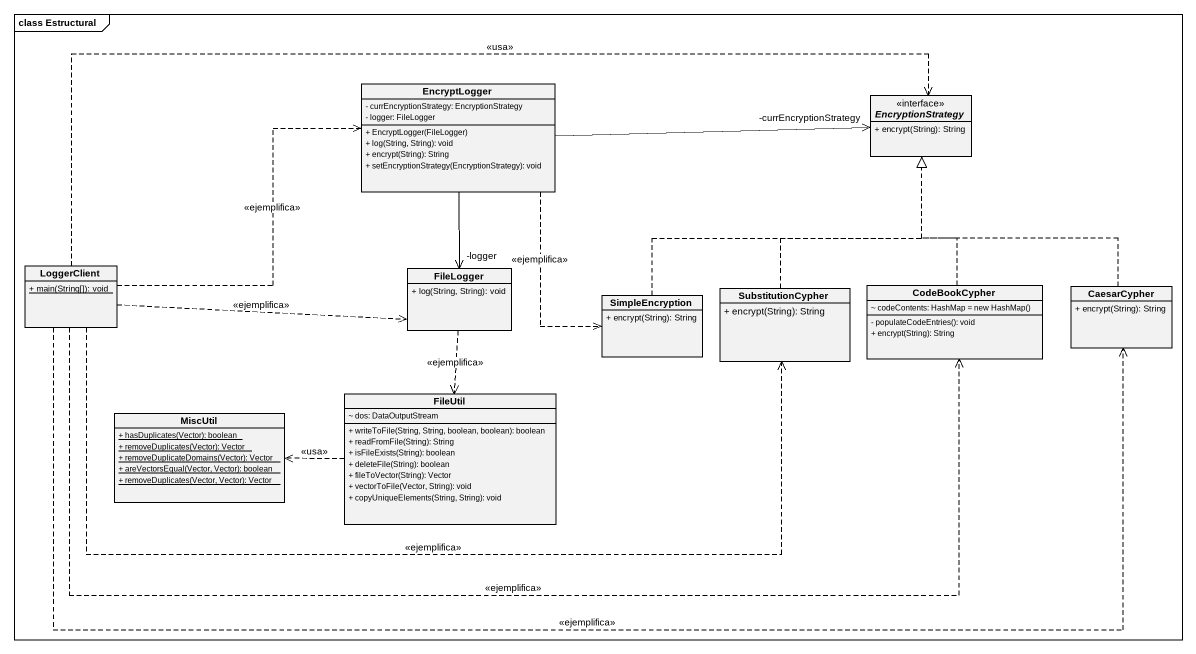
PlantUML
@startuml
mainframe class Estructural
hide circle
hide empty members
skinparam classAttributeIconSize 0
class EncryptLogger {
  - currEncryptionStrategy: EncryptionStrategy
  - logger: FileLogger
  + EncryptLogger(FileLogger)
  + log(String, String): void
  + encrypt(String): String
  + setEncryptionStrategy(EncryptionStrategy): void
}
interface EncryptionStrategy <<interface>> {
  + encrypt(String): String
}
class LoggerClient {
  {static} + main(String[]): void
}
class FileLogger {
  + log(String, String): void
}
class CodeBookCypher {
  {field} ~ codeContents: HashMap = new HashMap()
  - populateCodeEntries(): void
  + encrypt(String): String
}
class CaesarCypher {
  + encrypt(String): String
}
class SimpleEncryption {
  + encrypt(String): String
}
class SubstitutionCypher {
  + encrypt(String): String
}
class FileUtil {
  ~ dos: DataOutputStream
  + writeToFile(String, String, boolean, boolean): boolean
  + readFromFile(String): String
  + isFileExists(String): boolean
  + deleteFile(String): boolean
  + fileToVector(String): Vector
  + vectorToFile(Vector, String): void
  + copyUniqueElements(String, String): void
}
class MiscUtil {
  {static} + hasDuplicates(Vector): boolean
  {static} + removeDuplicates(Vector): Vector
  {static} + removeDuplicateDomains(Vector): Vector
  {static} + areVectorsEqual(Vector, Vector): boolean
  {static} + removeDuplicates(Vector, Vector): Vector
}
EncryptLogger -right-> "-currEncryptionStrategy" EncryptionStrategy
EncryptLogger --> "-logger" FileLogger
EncryptLogger ..> SimpleEncryption : <<ejemplifica>>
LoggerClient .right.> EncryptLogger : <<ejemplifica>>
LoggerClient .right.> EncryptionStrategy : <<usa>>
LoggerClient .right.> FileLogger : <<ejemplifica>>
LoggerClient .right.> CodeBookCypher : <<ejemplifica>>
LoggerClient .right.> CaesarCypher : <<ejemplifica>>
LoggerClient .right.> SubstitutionCypher : <<ejemplifica>>
FileLogger ..> FileUtil : <<ejemplifica>>
CodeBookCypher .up.|> EncryptionStrategy
CaesarCypher .up.|> EncryptionStrategy
SimpleEncryption .up.|> EncryptionStrategy
SubstitutionCypher .up.|> EncryptionStrategy
FileUtil .left.> MiscUtil : <<usa>>
@enduml
